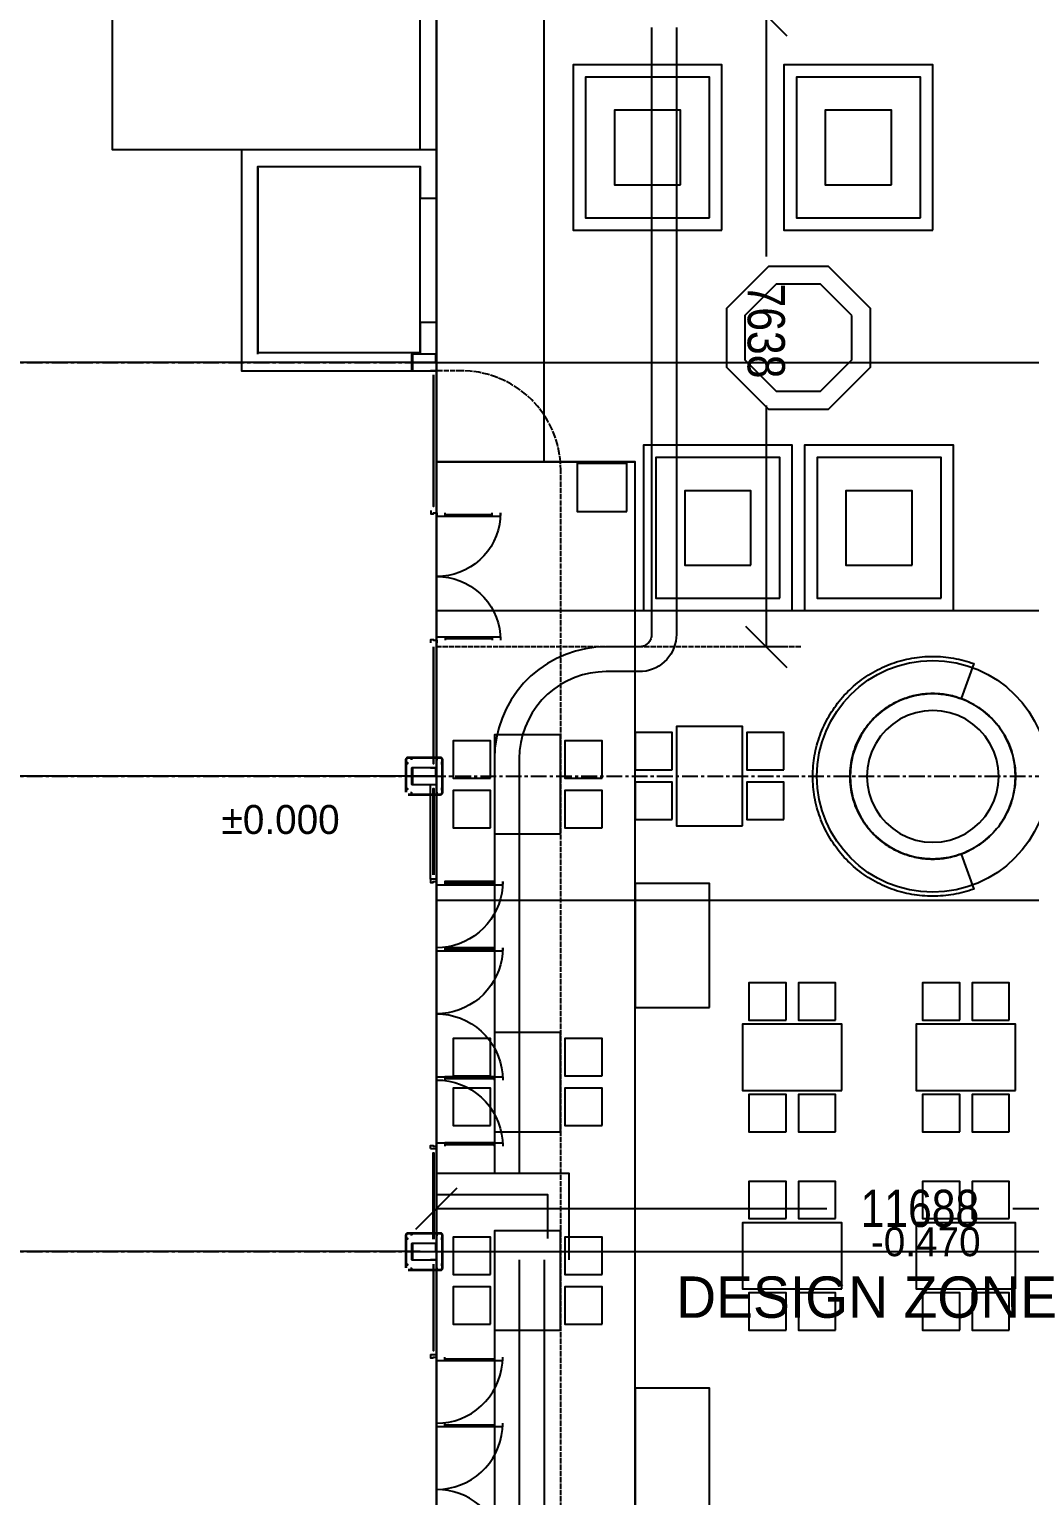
# Model space of a CAD drawing. Header units: millimetres. Extents: x -74219 to 26724, y -11313 to 45223.
# Drawn here: x -4925 to 7171, y 18399 to 36129 of the extents above; entities that cross this region are included whole.
import ezdxf
from ezdxf.enums import TextEntityAlignment as Align

# ---------------------------------------------------------------- set-up
doc = ezdxf.new("R2010")
doc.units = ezdxf.units.MM
doc.linetypes.add('CENTER', pattern=[5.08, 3.175, -0.635, 0.635, -0.635])
doc.linetypes.add('DASHED', pattern=[1.524, 1.27, -0.254])
for name, color, linetype in [('SMK-ABOVE', 5, 'DASHED'), ('SMK-BLDG', 7, 'CONTINUOUS'), ('SMK-DIMS', 7, 'CONTINUOUS'), ('SMK-DOOR', 7, 'CONTINUOUS'), ('SMK-EXIST', 30, 'CONTINUOUS'), ('SMK-GLAZ', 5, 'CONTINUOUS'), ('SMK-GRID', 8, 'CENTER'), ('SMK-LEVEL', 7, 'CONTINUOUS'), ('SMK-R2-FURN', 7, 'Continuous'), ('SMK-R2-ROOF', 34, 'Continuous'), ('SMK-R2-SERV', 4, 'Continuous'), ('SMK-R2-STEPS', 7, 'Continuous'), ('SMK-R2-TREE', 3, 'Continuous'), ('SMK-R2-ZONE', 8, 'Continuous'), ('SMK-STEPS', 30, 'CONTINUOUS'), ('SMK-TEXT', 7, 'CONTINUOUS'), ('SMK-ZONE', 3, 'CONTINUOUS')]:
    doc.layers.add(name, color=color, linetype=linetype)
doc.styles.add('OpenSansCondensed-Light', font='OpenSansCondensed-Light.ttf')
doc.dimstyles.new('SMK200', dxfattribs={"dimtxt": 450, "dimasz": 300, "dimexe": 200, "dimexo": 200, "dimgap": 100, "dimtad": 1, "dimdec": 0, "dimtsz": 250, "dimcen": 2.5, "dimazin": 3, "dimtfac": 1, "dimtmove": 0, "dimatfit": 3})

# ---------------------------------------------------------------- blocks, each defined once
blk = doc.blocks.new('_OBLIQUE')
at = {"color": 0, "linetype": 'BYBLOCK'}
blk.add_line((-0.5, -0.5), (0.5, 0.5), dxfattribs=at)
blk = doc.blocks.new('*D4')
for p, q in [((-200, 21350), (-10800, 21350)), ((-10600, 19375), (-10600, 21350)), ((-10600, 15600), (-10600, 17575)), ((-200, 15600), (-10800, 15600))]:
    blk.add_line(p, q)
at = {"layer": 'Defpoints'}
for p in [(0, 21350), (-10600, 15600), (0, 15600)]:
    blk.add_point(p, dxfattribs=at)
at = {"layer": 'SMK-DIMS', "xscale": 500, "yscale": 500, "rotation": 90}
for p in [(-10600, 21350), (-10600, 15600)]:
    blk.add_blockref('_OBLIQUE', p, dxfattribs=at)
at = {"layer": 'SMK-DIMS', "insert": (-10600, 18475), "char_height": 450, "attachment_point": 5, "rotation": 90, "style": 'OpenSansCondensed-Light'}
blk.add_mtext('5750', dxfattribs=at)
blk = doc.blocks.new('*D5')
for p, q in [((-200, 27100), (-10800, 27100)), ((-10600, 25125), (-10600, 27100)), ((-10600, 21350), (-10600, 23325)), ((-200, 21350), (-10800, 21350))]:
    blk.add_line(p, q)
at = {"layer": 'Defpoints'}
for p in [(0, 27100), (-10600, 21350), (0, 21350)]:
    blk.add_point(p, dxfattribs=at)
at = {"layer": 'SMK-DIMS', "xscale": 500, "yscale": 500, "rotation": 90}
for p in [(-10600, 27100), (-10600, 21350)]:
    blk.add_blockref('_OBLIQUE', p, dxfattribs=at)
at = {"layer": 'SMK-DIMS', "insert": (-10600, 24225), "char_height": 450, "attachment_point": 5, "rotation": 90, "style": 'OpenSansCondensed-Light'}
blk.add_mtext('5750', dxfattribs=at)
blk = doc.blocks.new('*D6')
for p, q in [((-200, 32100), (-10800, 32100)), ((-10600, 30500), (-10600, 32100)), ((-10600, 27100), (-10600, 28700)), ((-200, 27100), (-10800, 27100))]:
    blk.add_line(p, q)
at = {"layer": 'Defpoints'}
for p in [(0, 32100), (-10600, 27100), (0, 27100)]:
    blk.add_point(p, dxfattribs=at)
at = {"layer": 'SMK-DIMS', "xscale": 500, "yscale": 500, "rotation": 90}
for p in [(-10600, 32100), (-10600, 27100)]:
    blk.add_blockref('_OBLIQUE', p, dxfattribs=at)
at = {"layer": 'SMK-DIMS', "insert": (-10600, 29600), "char_height": 450, "attachment_point": 5, "rotation": 90, "style": 'OpenSansCondensed-Light'}
blk.add_mtext('5000', dxfattribs=at)
blk = doc.blocks.new('*D7')
for p, q in [((-200, 37100), (-10800, 37100)), ((-10600, 35500), (-10600, 37100)), ((-10600, 32100), (-10600, 33700)), ((-200, 32100), (-10800, 32100))]:
    blk.add_line(p, q)
at = {"layer": 'Defpoints'}
for p in [(0, 37100), (-10600, 32100), (0, 32100)]:
    blk.add_point(p, dxfattribs=at)
at = {"layer": 'SMK-DIMS', "xscale": 500, "yscale": 500, "rotation": 90}
for p in [(-10600, 37100), (-10600, 32100)]:
    blk.add_blockref('_OBLIQUE', p, dxfattribs=at)
at = {"layer": 'SMK-DIMS', "insert": (-10600, 34600), "char_height": 450, "attachment_point": 5, "rotation": 90, "style": 'OpenSansCondensed-Light'}
blk.add_mtext('5000', dxfattribs=at)
blk = doc.blocks.new('*D9')
for p, q in [((-200, 42340.2), (-12100, 42340.2)), ((-11900, 22295.1), (-11900, 42340.2)), ((-11900, 0), (-11900, 20045.1)), ((-200, 0), (-12100, 0))]:
    blk.add_line(p, q)
at = {"layer": 'Defpoints'}
for p in [(0, 42340.2), (-11900, 0), (0, 0)]:
    blk.add_point(p, dxfattribs=at)
at = {"layer": 'SMK-DIMS', "xscale": 500, "yscale": 500, "rotation": 90}
for p in [(-11900, 42340.2), (-11900, 0)]:
    blk.add_blockref('_OBLIQUE', p, dxfattribs=at)
at = {"layer": 'SMK-DIMS', "insert": (-11900, 21170.1), "char_height": 450, "attachment_point": 5, "rotation": 90, "style": 'OpenSansCondensed-Light'}
blk.add_mtext('42340', dxfattribs=at)
blk = doc.blocks.new('*D11')
for p, q in [((0, 21550), (0, 22070)), ((11688, 21550), (11688, 22070)), ((0, 21870), (4719, 21870)), ((6969, 21870), (11688, 21870))]:
    blk.add_line(p, q)
at = {"layer": 'Defpoints'}
for p in [(0, 21870), (0, 21350), (11688, 21350)]:
    blk.add_point(p, dxfattribs=at)
at = {"layer": 'SMK-DIMS', "xscale": 500, "yscale": 500}
for p in [(0, 21870), (11688, 21870)]:
    blk.add_blockref('_OBLIQUE', p, dxfattribs=at)
at = {"layer": 'SMK-DIMS', "insert": (5844, 21870), "char_height": 450, "attachment_point": 5, "style": 'OpenSansCondensed-Light'}
blk.add_mtext('11688', dxfattribs=at)
blk = doc.blocks.new('*D19')
for p, q in [((4203.1, 36300.2), (3783.1, 36300.2)), ((3983.1, 36300.2), (3983.1, 33381.35)), ((3983.1, 31581.35), (3983.1, 28662.5)), ((4203.1, 28662.5), (3783.1, 28662.5))]:
    blk.add_line(p, q)
at = {"layer": 'Defpoints'}
for p in [(3983.1, 36300.2), (4403.1, 36300.2), (4403.1, 28662.5)]:
    blk.add_point(p, dxfattribs=at)
at = {"layer": 'SMK-DIMS', "xscale": 500, "yscale": 500, "rotation": -90}
for p in [(3983.1, 36300.2), (3983.1, 28662.5)]:
    blk.add_blockref('_OBLIQUE', p, dxfattribs=at)
at = {"layer": 'SMK-DIMS', "insert": (3983.1, 32481.35), "char_height": 450, "attachment_point": 5, "rotation": 270, "style": 'OpenSansCondensed-Light'}
blk.add_mtext('7638', dxfattribs=at)

msp = doc.modelspace()

# ---------------------------------------------------------------- linework, layer by layer
at = {"layer": 'SMK-ABOVE', "ltscale": 50}
for points in [[(4403.1, 28662.5), (3.1, 28662.5), (-0.4, 36300.2), (4399.6, 36300.2)], [(1501.6, 5300.3), (1501.6, 30800.3), (1497, 30904.9), (1483.4, 31008.7), (1460.7, 31110.9), (1429.2, 31210.7), (1389.2, 31307.4), (1340.8, 31400.3), (1284.6, 31488.6), (1220.8, 31571.6), (1150.1, 31648.8), (1072.9, 31719.5), (989.9, 31783.3), (901.6, 31839.5), (808.7, 31887.9), (712, 31927.9), (612.2, 31959.4), (510, 31982.1), (406.2, 31995.7), (301.6, 32000.3), (-0.4, 32000.3)]]:
    msp.add_lwpolyline(points, dxfattribs=at)
at = {"layer": 'SMK-BLDG'}
for points in [[(-0.4, 36900.2), (-0.4, 34670.2), (-3920.4, 34670.2), (-3920.4, 36900.2)], [(-0.4, 34670.5), (-200.4, 34670.5), (-200.4, 36900), (-0.4, 36900)], [(-2160.4, 32200), (-2160.4, 34470.5), (-200.4, 34470.5), (-200.4, 34085.5), (-0.4, 34085.5), (-0.4, 34670.5), (-2360.4, 34670.5), (-2360.4, 32000), (-0.4, 32000), (-0.4, 32585), (-200.4, 32585), (-200.4, 32200)], [(-2160.4, 34450.3), (-2160.4, 32220.3), (-200.4, 32220.3), (-200.4, 34450.3)], [(-300.4, 31999.8), (-0.4, 31999.8), (-0.4, 32199.8), (-300.4, 32199.8)], [(-75.4, 27200), (-0.4, 27200), (-0.4, 32000), (-75.4, 32000)], [(-0.4, 32000), (-0.4, 4100)], [(-300.4, 26999.8), (-0.4, 26999.8), (-0.4, 27199.8), (-300.4, 27199.8)], [(-0.4, 25855), (-75.4, 25855), (-75.4, 26999.8), (-0.4, 26999.8)], [(-75.4, 22595), (-0.4, 22595), (-0.4, 21449.8), (-75.4, 21449.8)], [(-300.4, 21249.8), (-0.4, 21249.8), (-0.4, 21449.8), (-300.4, 21449.8)], [(-75.4, 20105), (-0.4, 20105), (-0.4, 21249.8), (-75.4, 21249.8)]]:
    msp.add_lwpolyline(points, dxfattribs=at)
at = {"layer": 'SMK-DOOR'}
for points in [[(-71.9, 30312.5), (-71.9, 30272.5), (-36.9, 30272.5), (-36.9, 30282.5), (3.1, 30282.5), (3.1, 30312.5)], [(3.1, 30282.5), (3.1, 30242.5), (773.1, 30242.5), (773.1, 30282.5)], [(773.1, 30282.5), (769.8, 30211.5), (760, 30141), (743.7, 30071.8), (721.1, 30004.4), (692.4, 29939.3), (657.8, 29877.2), (617.6, 29818.5), (572.2, 29763.8), (521.9, 29713.5), (467.2, 29668), (408.5, 29627.9), (346.3, 29593.2), (281.3, 29564.5), (213.8, 29541.9), (144.6, 29525.6), (74.2, 29515.8), (3.1, 29512.5)], [(103.1, 30242.5), (103.1, 30282.5)], [(103.1, 30262.5), (673.1, 30262.5)], [(673.1, 30242.5), (673.1, 30282.5)], [(3.1, 29512.5), (74.2, 29509.2), (144.6, 29499.4), (213.8, 29483.1), (281.3, 29460.5), (346.3, 29431.8), (408.5, 29397.2), (467.2, 29357), (521.9, 29311.6), (572.2, 29261.3), (617.6, 29206.5), (657.8, 29147.9), (692.4, 29085.7), (721.1, 29020.7), (743.7, 28953.2), (760, 28884), (769.8, 28813.6), (773.1, 28742.5)], [(-71.9, 28712.5), (-71.9, 28752.5), (-36.9, 28752.5), (-36.9, 28742.5), (3.1, 28742.5), (3.1, 28712.5)], [(3.1, 28742.5), (3.1, 28782.5), (773.1, 28782.5), (773.1, 28742.5)], [(103.1, 28782.5), (103.1, 28742.5)], [(103.1, 28762.5), (673.1, 28762.5)], [(673.1, 28782.5), (673.1, 28742.5)], [(-75.4, 25855), (-75.4, 25815), (-40.4, 25815), (-40.4, 25825), (-0.4, 25825), (-0.4, 25855)], [(-0.4, 25825), (-0.4, 25785), (799.6, 25785), (799.6, 25825)], [(799.6, 25825), (796.5, 25755.3), (787.4, 25686.1), (772.3, 25618), (751.3, 25551.4), (724.6, 25486.9), (692.4, 25425), (654.9, 25366.2), (612.4, 25310.8), (565.3, 25259.3), (513.8, 25212.2), (458.4, 25169.7), (399.6, 25132.2), (337.7, 25100), (273.2, 25073.3), (206.6, 25052.3), (138.5, 25037.2), (69.3, 25028.1), (-0.4, 25025)], [(699.6, 25785), (699.6, 25825), (99.6, 25825), (99.6, 25785)], [(99.6, 25805), (699.6, 25805)], [(-0.4, 25025), (-0.4, 24985), (799.6, 24985), (799.6, 25025)], [(799.6, 25025), (796.5, 24955.3), (787.4, 24886.1), (772.3, 24818), (751.3, 24751.4), (724.6, 24686.9), (692.4, 24625), (654.9, 24566.2), (612.4, 24510.8), (565.3, 24459.3), (513.8, 24412.2), (458.4, 24369.7), (399.6, 24332.2), (337.7, 24300), (273.2, 24273.3), (206.6, 24252.3), (138.5, 24237.2), (69.3, 24228.1), (-0.4, 24225)], [(699.6, 24985), (699.6, 25025), (99.6, 25025), (99.6, 24985)], [(99.6, 25005), (699.6, 25005)], [(-0.4, 24225), (73.4, 24221.6), (146.6, 24211.4), (218.5, 24194.5), (288.6, 24171), (356.2, 24141.2), (420.7, 24105.2), (481.7, 24063.4), (538.5, 24016.2), (590.8, 23964), (638, 23907.1), (679.8, 23846.2), (715.7, 23781.6), (745.6, 23714), (769, 23644), (786, 23572), (796.2, 23498.8), (799.6, 23425)], [(-0.4, 23425), (-0.4, 23465), (799.6, 23465), (799.6, 23425)], [(-0.4, 23425), (73.4, 23421.6), (146.6, 23411.4), (218.5, 23394.5), (288.6, 23371), (356.2, 23341.2), (420.7, 23305.2), (481.7, 23263.4), (538.5, 23216.2), (590.8, 23164), (638, 23107.1), (679.8, 23046.2), (715.7, 22981.6), (745.6, 22914), (769, 22844), (786, 22772), (796.2, 22698.8), (799.6, 22625)], [(699.6, 23425), (699.6, 23465), (99.6, 23465), (99.6, 23425)], [(99.6, 23445), (699.6, 23445)], [(-75.4, 22595), (-75.4, 22635), (-40.4, 22635), (-40.4, 22625), (-0.4, 22625), (-0.4, 22595)], [(-0.4, 22625), (-0.4, 22665), (799.6, 22665), (799.6, 22625)], [(699.6, 22625), (699.6, 22665), (99.6, 22665), (99.6, 22625)], [(99.6, 22645), (699.6, 22645)], [(-75.4, 20105), (-75.4, 20065), (-40.4, 20065), (-40.4, 20075), (-0.4, 20075), (-0.4, 20105)], [(-0.4, 20075), (-0.4, 20035), (799.6, 20035), (799.6, 20075)], [(-0.4, 19275), (73.4, 19278.4), (146.6, 19288.6), (218.5, 19305.6), (288.6, 19329), (356.2, 19358.9), (420.7, 19394.9), (481.7, 19436.6), (538.5, 19483.8), (590.8, 19536.1), (638, 19592.9), (679.8, 19653.9), (715.7, 19718.4), (745.6, 19786), (769, 19856.1), (786, 19928), (796.2, 20001.2), (799.6, 20075)], [(699.6, 20075), (699.6, 20035), (99.6, 20035), (99.6, 20075)], [(99.6, 20055), (699.6, 20055)], [(-0.4, 19275), (-0.4, 19235), (799.6, 19235), (799.6, 19275)], [(-0.4, 18475), (73.4, 18478.4), (146.6, 18488.6), (218.5, 18505.6), (288.6, 18529), (356.2, 18558.9), (420.7, 18594.9), (481.7, 18636.6), (538.5, 18683.8), (590.8, 18736.1), (638, 18792.9), (679.8, 18853.9), (715.7, 18918.4), (745.6, 18986), (769, 19056.1), (786, 19128), (796.2, 19201.2), (799.6, 19275)], [(699.6, 19275), (699.6, 19235), (99.6, 19235), (99.6, 19275)], [(99.6, 19255), (699.6, 19255)], [(799.6, 17675), (796.5, 17744.7), (787.4, 17813.9), (772.3, 17882.1), (751.3, 17948.6), (724.6, 18013.1), (692.4, 18075), (654.9, 18133.9), (612.4, 18189.3), (565.3, 18240.7), (513.8, 18287.9), (458.4, 18330.3), (399.6, 18367.8), (337.7, 18400.1), (273.2, 18426.8), (206.6, 18447.8), (138.5, 18462.9), (69.3, 18472), (-0.4, 18475)]]:
    msp.add_lwpolyline(points, dxfattribs=at)
at = {"layer": 'SMK-EXIST'}
for points in [[(2599.6, 36150.2), (2599.6, 28812.5), (2599, 28799.4), (2597.3, 28786.5), (2594.5, 28773.7), (2590.5, 28761.2), (2585.5, 28749.1), (2579.5, 28737.5), (2572.5, 28726.5), (2564.5, 28716.1), (2555.7, 28706.5), (2546, 28697.6), (2535.6, 28689.6), (2524.6, 28682.6), (2513, 28676.6), (2500.9, 28671.6), (2488.4, 28667.6), (2475.6, 28664.8), (2462.7, 28663.1), (2449.6, 28662.5), (2049.6, 28662.5), (1925, 28656.8), (1801.5, 28639.5), (1680.1, 28611), (1561.9, 28571.4), (1447.8, 28521), (1338.9, 28460.3), (1236, 28389.8), (1140.1, 28310.2), (1051.9, 28222), (972.3, 28126.1), (901.8, 28023.2), (841.1, 27914.3), (790.8, 27800.2), (751.1, 27682), (722.6, 27560.6), (705.3, 27437.1), (699.6, 27312.5), (699.6, 22299.8)], [(2899.6, 36150.2), (2899.6, 28812.5), (2897.7, 28771), (2891.9, 28729.8), (2882.4, 28689.4), (2869.2, 28650), (2852.4, 28611.9), (2832.2, 28575.6), (2808.7, 28541.3), (2782.1, 28509.4), (2752.8, 28480), (2720.8, 28453.4), (2686.5, 28429.9), (2650.2, 28409.7), (2612.1, 28392.9), (2572.7, 28379.7), (2532.3, 28370.2), (2491.1, 28364.4), (2449.6, 28362.5), (2049.6, 28362.5), (1952.7, 28358), (1856.7, 28344.6), (1762.2, 28322.4), (1670.3, 28291.6), (1581.6, 28252.4), (1496.8, 28205.2), (1416.8, 28150.4), (1342.2, 28088.5), (1273.6, 28019.9), (1211.7, 27945.3), (1156.9, 27865.3), (1109.7, 27780.5), (1070.5, 27691.8), (1039.7, 27599.9), (1017.5, 27505.5), (1004.1, 27409.4), (999.6, 27312.5), (999.6, 22299.8)], [(-0.4, 21249.8), (-0.4, 22299.8), (1599.6, 22299.8), (1599.6, 21249.8)], [(-0.4, 21509.8), (-0.4, 22039.8), (1339.6, 22039.8), (1339.6, 21509.8)]]:
    msp.add_lwpolyline(points, dxfattribs=at)
for points in [[(6999.8, 27096.4), (6991.3, 27226.9), (6965.8, 27355.2), (6923.7, 27479.1), (6865.9, 27596.4), (6793.2, 27705.2), (6706.9, 27803.5), (6608.6, 27889.7), (6499.8, 27962.4), (6382.5, 28020.3), (6258.7, 28062.3), (6130.4, 28087.8), (5999.8, 28096.4), (5869.3, 28087.8), (5741, 28062.3), (5617.2, 28020.3), (5499.8, 27962.4), (5391.1, 27889.7), (5292.7, 27803.5), (5206.5, 27705.2), (5133.8, 27596.4), (5076, 27479.1), (5033.9, 27355.2), (5008.4, 27226.9), (4999.8, 27096.4), (5008.4, 26965.9), (5033.9, 26837.6), (5076, 26713.7), (5133.8, 26596.4), (5206.5, 26487.6), (5292.7, 26389.3), (5391.1, 26303), (5499.8, 26230.4), (5617.2, 26172.5), (5741, 26130.5), (5869.3, 26105), (5999.8, 26096.4), (6130.4, 26105), (6258.7, 26130.5), (6382.5, 26172.5), (6499.8, 26230.4), (6608.6, 26303), (6706.9, 26389.3), (6793.2, 26487.6), (6865.9, 26596.4), (6923.7, 26713.7), (6965.8, 26837.6), (6991.3, 26965.9)], [(6796.6, 27096.4), (6789.8, 27200.4), (6769.5, 27302.6), (6736, 27401.3), (6689.9, 27494.8), (6632, 27581.4), (6563.2, 27659.8), (6484.9, 27728.5), (6398.2, 27786.4), (6304.7, 27832.5), (6206.1, 27866), (6103.8, 27886.4), (5999.8, 27893.2), (5895.8, 27886.4), (5793.6, 27866), (5694.9, 27832.5), (5601.4, 27786.4), (5514.8, 27728.5), (5436.4, 27659.8), (5367.7, 27581.4), (5309.8, 27494.8), (5263.7, 27401.3), (5230.2, 27302.6), (5209.9, 27200.4), (5203.1, 27096.4), (5209.9, 26992.4), (5230.2, 26890.2), (5263.7, 26791.5), (5309.8, 26698), (5367.7, 26611.3), (5436.4, 26533), (5514.8, 26464.3), (5601.4, 26406.4), (5694.9, 26360.3), (5793.6, 26326.8), (5895.8, 26306.4), (5999.8, 26299.6), (6103.8, 26306.4), (6206.1, 26326.8), (6304.7, 26360.3), (6398.2, 26406.4), (6484.9, 26464.3), (6563.2, 26533), (6632, 26611.3), (6689.9, 26698), (6736, 26791.5), (6769.5, 26890.2), (6789.8, 26992.4)]]:
    msp.add_lwpolyline(points, close=True, dxfattribs=at)
at = {"layer": 'SMK-GLAZ'}
for points in [[(-9.4, 32096.8), (-291.4, 32096.8), (-291.4, 31999.8), (-300.4, 31999.8), (-300.4, 32199.8), (-291.4, 32199.8), (-291.4, 32102.8), (-9.4, 32102.8), (-9.4, 32199.8), (-0.4, 32199.8), (-0.4, 31999.8), (-9.4, 31999.8)], [(-42.9, 31949.8), (-42.9, 30362.5), (-32.9, 30362.5), (-32.9, 31949.8)], [(-42.9, 28662.5), (-42.9, 27250), (-32.9, 27250), (-32.9, 28662.5)], [(-345.4, 26874.8), (44.6, 26874.8), (47.2, 26874.9), (49.8, 26875.3), (52.4, 26875.8), (54.8, 26876.6), (57.3, 26877.6), (59.6, 26878.8), (61.8, 26880.2), (63.9, 26881.8), (65.8, 26883.6), (67.6, 26885.5), (69.2, 26887.6), (70.6, 26889.8), (71.8, 26892.1), (72.8, 26894.5), (73.6, 26897), (74.1, 26899.6), (74.5, 26902.2), (74.6, 26904.8), (74.6, 27294.8), (74.5, 27297.4), (74.1, 27300), (73.6, 27302.6), (72.8, 27305.1), (71.8, 27307.5), (70.6, 27309.8), (69.2, 27312), (67.6, 27314.1), (65.8, 27316), (63.9, 27317.8), (61.8, 27319.4), (59.6, 27320.8), (57.3, 27322), (54.8, 27323), (52.4, 27323.8), (49.8, 27324.3), (47.2, 27324.7), (44.6, 27324.8), (-345.4, 27324.8), (-348, 27324.7), (-350.6, 27324.3), (-353.2, 27323.8), (-355.7, 27323), (-358.1, 27322), (-360.4, 27320.8), (-362.6, 27319.4), (-364.7, 27317.8), (-366.6, 27316), (-368.4, 27314.1), (-370, 27312), (-371.4, 27309.8), (-372.6, 27307.5), (-373.6, 27305.1), (-374.4, 27302.6), (-375, 27300), (-375.3, 27297.4), (-375.4, 27294.8), (-375.4, 26904.8)], [(-345.4, 26882.8), (44.6, 26882.8), (46.5, 26882.9), (48.4, 26883.1), (50.3, 26883.6), (52.1, 26884.1), (53.9, 26884.9), (55.6, 26885.8), (57.2, 26886.8), (58.7, 26888), (60.1, 26889.2), (61.4, 26890.7), (62.6, 26892.2), (63.6, 26893.8), (64.5, 26895.5), (65.3, 26897.3), (65.8, 26899.1), (66.3, 26901), (66.5, 26902.9), (66.6, 26904.8), (66.6, 27294.8), (66.5, 27296.7), (66.3, 27298.6), (65.8, 27300.5), (65.3, 27302.3), (64.5, 27304.1), (63.6, 27305.8), (62.6, 27307.4), (61.4, 27308.9), (60.1, 27310.4), (58.7, 27311.7), (57.2, 27312.8), (55.6, 27313.9), (53.9, 27314.7), (52.1, 27315.5), (50.3, 27316.1), (48.4, 27316.5), (46.5, 27316.7), (44.6, 27316.8), (-345.4, 27316.8), (-347.3, 27316.7), (-349.2, 27316.5), (-351.1, 27316.1), (-352.9, 27315.5), (-354.7, 27314.7), (-356.4, 27313.9), (-358, 27312.8), (-359.6, 27311.7), (-361, 27310.4), (-362.3, 27308.9), (-363.4, 27307.4), (-364.5, 27305.8), (-365.4, 27304.1), (-366.1, 27302.3), (-366.7, 27300.5), (-367.1, 27298.6), (-367.3, 27296.7), (-367.4, 27294.8), (-367.4, 26904.8)], [(-314.4, 27316.8), (-300.4, 27316.8), (-300.4, 27302.8), (-314.4, 27302.8)], [(-250.4, 27316.8), (-250.4, 27324.8)], [(-250.4, 27316.8), (-250.4, 27324.8)], [(-247.4, 27316.8), (-247.4, 27324.8)], [(-247.4, 27316.8), (-247.4, 27324.8)], [(-53.4, 27316.8), (-53.4, 27324.8)], [(-53.4, 27316.8), (-53.4, 27324.8)], [(-50.4, 27316.8), (-50.4, 27324.8)], [(-50.4, 27316.8), (-50.4, 27324.8)], [(13.6, 27316.8), (-0.4, 27316.8), (-0.4, 27302.8), (13.6, 27302.8)], [(-364.4, 27263.9), (-350.4, 27263.9), (-350.4, 27249.9), (-364.4, 27249.9)], [(-9.4, 27096.8), (-291.4, 27096.8), (-291.4, 26999.8), (-300.4, 26999.8), (-300.4, 27199.8), (-291.4, 27199.8), (-291.4, 27102.8), (-9.4, 27102.8), (-9.4, 27199.8), (-0.4, 27199.8), (-0.4, 26999.8), (-9.4, 26999.8)], [(49.6, 27263.9), (63.6, 27263.9), (63.6, 27249.9), (49.6, 27249.9)], [(66.6, 27199.8), (74.6, 27199.8)], [(66.6, 27196.8), (74.6, 27196.8)], [(-364.4, 26949.8), (-350.4, 26949.8), (-350.4, 26935.8), (-364.4, 26935.8)], [(-42.9, 25905), (-42.9, 26950), (-32.9, 26950), (-32.9, 25905)], [(49.6, 26949.8), (63.6, 26949.8), (63.6, 26935.8), (49.6, 26935.8)], [(66.6, 27002.8), (74.6, 27002.8)], [(66.6, 26999.8), (74.6, 26999.8)], [(-314.4, 26882.9), (-300.4, 26882.9), (-300.4, 26896.9), (-314.4, 26896.9)], [(-250.4, 26882.8), (-250.4, 26874.8)], [(-250.4, 26882.8), (-250.4, 26874.8)], [(-247.4, 26882.8), (-247.4, 26874.8)], [(-247.4, 26882.8), (-247.4, 26874.8)], [(-53.4, 26882.8), (-53.4, 26874.8)], [(-53.4, 26882.8), (-53.4, 26874.8)], [(-50.4, 26882.8), (-50.4, 26874.8)], [(-50.4, 26882.8), (-50.4, 26874.8)], [(13.6, 26882.9), (-0.4, 26882.9), (-0.4, 26896.9), (13.6, 26896.9)], [(-42.9, 21500), (-42.9, 22545), (-32.9, 22545), (-32.9, 21500)], [(-345.4, 21124.8), (44.6, 21124.8), (47.2, 21124.9), (49.8, 21125.3), (52.4, 21125.8), (54.8, 21126.6), (57.3, 21127.6), (59.6, 21128.8), (61.8, 21130.2), (63.9, 21131.8), (65.8, 21133.6), (67.6, 21135.5), (69.2, 21137.6), (70.6, 21139.8), (71.8, 21142.1), (72.8, 21144.5), (73.6, 21147), (74.1, 21149.6), (74.5, 21152.2), (74.6, 21154.8), (74.6, 21544.8), (74.5, 21547.4), (74.1, 21550), (73.6, 21552.6), (72.8, 21555.1), (71.8, 21557.5), (70.6, 21559.8), (69.2, 21562), (67.6, 21564.1), (65.8, 21566), (63.9, 21567.8), (61.8, 21569.4), (59.6, 21570.8), (57.3, 21572), (54.8, 21573), (52.4, 21573.8), (49.8, 21574.3), (47.2, 21574.7), (44.6, 21574.8), (-345.4, 21574.8), (-348, 21574.7), (-350.6, 21574.3), (-353.2, 21573.8), (-355.7, 21573), (-358.1, 21572), (-360.4, 21570.8), (-362.6, 21569.4), (-364.7, 21567.8), (-366.6, 21566), (-368.4, 21564.1), (-370, 21562), (-371.4, 21559.8), (-372.6, 21557.5), (-373.6, 21555.1), (-374.4, 21552.6), (-375, 21550), (-375.3, 21547.4), (-375.4, 21544.8), (-375.4, 21154.8)], [(-345.4, 21132.8), (44.6, 21132.8), (46.5, 21132.9), (48.4, 21133.1), (50.3, 21133.6), (52.1, 21134.1), (53.9, 21134.9), (55.6, 21135.8), (57.2, 21136.8), (58.7, 21138), (60.1, 21139.2), (61.4, 21140.7), (62.6, 21142.2), (63.6, 21143.8), (64.5, 21145.5), (65.3, 21147.3), (65.8, 21149.1), (66.3, 21151), (66.5, 21152.9), (66.6, 21154.8), (66.6, 21544.8), (66.5, 21546.7), (66.3, 21548.6), (65.8, 21550.5), (65.3, 21552.3), (64.5, 21554.1), (63.6, 21555.8), (62.6, 21557.4), (61.4, 21558.9), (60.1, 21560.4), (58.7, 21561.7), (57.2, 21562.8), (55.6, 21563.9), (53.9, 21564.7), (52.1, 21565.5), (50.3, 21566.1), (48.4, 21566.5), (46.5, 21566.7), (44.6, 21566.8), (-345.4, 21566.8), (-347.3, 21566.7), (-349.2, 21566.5), (-351.1, 21566.1), (-352.9, 21565.5), (-354.7, 21564.7), (-356.4, 21563.9), (-358, 21562.8), (-359.6, 21561.7), (-361, 21560.4), (-362.3, 21558.9), (-363.4, 21557.4), (-364.5, 21555.8), (-365.4, 21554.1), (-366.1, 21552.3), (-366.7, 21550.5), (-367.1, 21548.6), (-367.3, 21546.7), (-367.4, 21544.8), (-367.4, 21154.8)], [(-364.4, 21513.9), (-350.4, 21513.9), (-350.4, 21499.9), (-364.4, 21499.9)], [(-314.4, 21566.8), (-300.4, 21566.8), (-300.4, 21552.8), (-314.4, 21552.8)], [(-250.4, 21566.8), (-250.4, 21574.8)], [(-250.4, 21566.8), (-250.4, 21574.8)], [(-247.4, 21566.8), (-247.4, 21574.8)], [(-247.4, 21566.8), (-247.4, 21574.8)], [(-53.4, 21566.8), (-53.4, 21574.8)], [(-53.4, 21566.8), (-53.4, 21574.8)], [(-50.4, 21566.8), (-50.4, 21574.8)], [(-50.4, 21566.8), (-50.4, 21574.8)], [(13.6, 21566.8), (-0.4, 21566.8), (-0.4, 21552.8), (13.6, 21552.8)], [(49.6, 21513.9), (63.6, 21513.9), (63.6, 21499.9), (49.6, 21499.9)], [(-9.4, 21346.8), (-291.4, 21346.8), (-291.4, 21249.8), (-300.4, 21249.8), (-300.4, 21449.8), (-291.4, 21449.8), (-291.4, 21352.8), (-9.4, 21352.8), (-9.4, 21449.8), (-0.4, 21449.8), (-0.4, 21249.8), (-9.4, 21249.8)], [(66.6, 21449.8), (74.6, 21449.8)], [(66.6, 21446.8), (74.6, 21446.8)], [(-364.4, 21199.8), (-350.4, 21199.8), (-350.4, 21185.8), (-364.4, 21185.8)], [(-314.4, 21132.9), (-300.4, 21132.9), (-300.4, 21146.9), (-314.4, 21146.9)], [(-250.4, 21132.8), (-250.4, 21124.8)], [(-250.4, 21132.8), (-250.4, 21124.8)], [(-247.4, 21132.8), (-247.4, 21124.8)], [(-247.4, 21132.8), (-247.4, 21124.8)], [(-53.4, 21132.8), (-53.4, 21124.8)], [(-53.4, 21132.8), (-53.4, 21124.8)], [(-50.4, 21132.8), (-50.4, 21124.8)], [(-50.4, 21132.8), (-50.4, 21124.8)], [(-42.9, 21200), (-42.9, 20155), (-32.9, 20155), (-32.9, 21200)], [(13.6, 21132.9), (-0.4, 21132.9), (-0.4, 21146.9), (13.6, 21146.9)], [(49.6, 21199.8), (63.6, 21199.8), (63.6, 21185.8), (49.6, 21185.8)], [(66.6, 21252.8), (74.6, 21252.8)], [(66.6, 21249.8), (74.6, 21249.8)]]:
    msp.add_lwpolyline(points, dxfattribs=at)
at = {"layer": 'SMK-GRID', "ltscale": 60}
for p, q in [((0, -5600), (0, 44200)), ((-14100, 32100), (15500, 32100)), ((-14100, 27100), (15500, 27100)), ((-14100, 21350), (15500, 21350))]:
    msp.add_line(p, q, dxfattribs=at)
at = {"layer": 'SMK-R2-FURN'}
for points in [[(3450, 33700), (3450, 35700), (1650, 35700), (1650, 33700)], [(6000, 33700), (6000, 35700), (4200, 35700), (4200, 33700)], [(3300, 33850), (3300, 35550), (1800, 35550), (1800, 33850)], [(5850, 33850), (5850, 35550), (4350, 35550), (4350, 33850)], [(2950, 34250), (2950, 35150), (2150, 35150), (2150, 34250)], [(5500, 34250), (5500, 35150), (4700, 35150), (4700, 34250)], [(4300, 29100), (4300, 31100), (2500, 31100), (2500, 29100)], [(6250, 29100), (6250, 31100), (4450, 31100), (4450, 29100)], [(4150, 29250), (4150, 30950), (2650, 30950), (2650, 29250)], [(6100, 29250), (6100, 30950), (4600, 30950), (4600, 29250)], [(3800, 29650), (3800, 30550), (3000, 30550), (3000, 29650)], [(5750, 29650), (5750, 30550), (4950, 30550), (4950, 29650)], [(3700, 26500), (3700, 27700), (2900, 27700), (2900, 26500)], [(650, 27075), (650, 27525), (200, 27525), (200, 27075)], [(1500, 26400), (1500, 27600), (700, 27600), (700, 26400)], [(2000, 27075), (2000, 27525), (1550, 27525), (1550, 27075)], [(2850, 27175), (2850, 27625), (2400, 27625), (2400, 27175)], [(4200, 27175), (4200, 27625), (3750, 27625), (3750, 27175)], [(2850, 26575), (2850, 27025), (2400, 27025), (2400, 26575)], [(4200, 26575), (4200, 27025), (3750, 27025), (3750, 26575)], [(650, 26475), (650, 26925), (200, 26925), (200, 26475)], [(2000, 26475), (2000, 26925), (1550, 26925), (1550, 26475)], [(4225, 24150), (4225, 24600), (3775, 24600), (3775, 24150)], [(4825, 24150), (4825, 24600), (4375, 24600), (4375, 24150)], [(6325, 24150), (6325, 24600), (5875, 24600), (5875, 24150)], [(6925, 24150), (6925, 24600), (6475, 24600), (6475, 24150)], [(1500, 22800), (1500, 24000), (700, 24000), (700, 22800)], [(4900, 23300), (4900, 24100), (3700, 24100), (3700, 23300)], [(7000, 23300), (7000, 24100), (5800, 24100), (5800, 23300)], [(650, 23475), (650, 23925), (200, 23925), (200, 23475)], [(2000, 23475), (2000, 23925), (1550, 23925), (1550, 23475)], [(650, 22875), (650, 23325), (200, 23325), (200, 22875)], [(2000, 22875), (2000, 23325), (1550, 23325), (1550, 22875)], [(4225, 22800), (4225, 23250), (3775, 23250), (3775, 22800)], [(4825, 22800), (4825, 23250), (4375, 23250), (4375, 22800)], [(6325, 22800), (6325, 23250), (5875, 23250), (5875, 22800)], [(6925, 22800), (6925, 23250), (6475, 23250), (6475, 22800)], [(4225, 21750), (4225, 22200), (3775, 22200), (3775, 21750)], [(4825, 21750), (4825, 22200), (4375, 22200), (4375, 21750)], [(6325, 21750), (6325, 22200), (5875, 22200), (5875, 21750)], [(6925, 21750), (6925, 22200), (6475, 22200), (6475, 21750)], [(4900, 20900), (4900, 21700), (3700, 21700), (3700, 20900)], [(7000, 20900), (7000, 21700), (5800, 21700), (5800, 20900)], [(650, 21075), (650, 21525), (200, 21525), (200, 21075)], [(1500, 20400), (1500, 21600), (700, 21600), (700, 20400)], [(2000, 21075), (2000, 21525), (1550, 21525), (1550, 21075)], [(650, 20475), (650, 20925), (200, 20925), (200, 20475)], [(2000, 20475), (2000, 20925), (1550, 20925), (1550, 20475)], [(4225, 20400), (4225, 20850), (3775, 20850), (3775, 20400)], [(4825, 20400), (4825, 20850), (4375, 20850), (4375, 20400)], [(6325, 20400), (6325, 20850), (5875, 20850), (5875, 20400)], [(6925, 20400), (6925, 20850), (6475, 20850), (6475, 20400)]]:
    msp.add_lwpolyline(points, close=True, dxfattribs=at)
at = {"layer": 'SMK-R2-ROOF'}
for p, q in [((0, 32100), (9878.6, 32100)), ((0, 29100), (10174.3, 29100)), ((0, 25600), (10519.3, 25600)), ((0, 21350), (10938.2, 21350))]:
    msp.add_line(p, q, dxfattribs=at)
msp.add_circle((5999, 27097), 1400, dxfattribs=at)
at = {"layer": 'SMK-R2-SERV'}
msp.add_lwpolyline([(2300, 30300), (2300, 30880), (1700, 30880), (1700, 30300)], close=True, dxfattribs=at)
at = {"layer": 'SMK-R2-STEPS'}
for p, q in [((1300, 30900), (1300, 36540)), ((1300, 30900), (2400, 30900)), ((2400, 25800), (2400, 30900)), ((2400, 19700), (2400, 24300))]:
    msp.add_line(p, q, dxfattribs=at)
for points in [[(1300, 30900), (1300, 36540), (0, 36540), (0, 30900)], [(3300, 24300), (3300, 25800), (2400, 25800), (2400, 24300)], [(3300, 16550), (3300, 19700), (2400, 19700), (2400, 16550)]]:
    msp.add_lwpolyline(points, close=True, dxfattribs=at)
at = {"layer": 'SMK-R2-TREE'}
for points in [[(5241.7, 32759), (5241.7, 32041), (4734, 31533.3), (4016, 31533.3), (3508.3, 32041), (3508.3, 32759), (4016, 33266.7), (4734, 33266.7)], [(5021.7, 32667.9), (4642.9, 33046.7), (4107.1, 33046.7), (3728.3, 32667.9), (3728.3, 32132.1), (4107.1, 31753.3), (4642.9, 31753.3), (5021.7, 32132.1)], [(6465.1, 25724), (6435, 25714.1), (6404.8, 25704.9), (6374.3, 25696.4), (6343.6, 25688.6), (6312.8, 25681.4), (6281.9, 25674.9), (6250.8, 25669), (6219.6, 25663.9), (6188.3, 25659.4), (6156.9, 25655.6), (6125.4, 25652.5), (6093.8, 25650.1), (6062.2, 25648.4), (6030.6, 25647.3), (5999, 25647), (5967.4, 25647.3), (5935.8, 25648.4), (5904.2, 25650.1), (5872.6, 25652.5), (5841.1, 25655.6), (5809.7, 25659.4), (5778.4, 25663.9), (5747.2, 25669), (5716.1, 25674.9), (5685.2, 25681.4), (5654.4, 25688.6), (5623.7, 25696.4), (5593.2, 25704.9), (5563, 25714.1), (5532.9, 25724), (5503.1, 25734.4), (5473.5, 25745.6), (5444.1, 25757.4), (5415, 25769.8), (5386.2, 25782.9), (5357.7, 25796.5), (5329.5, 25810.8), (5301.6, 25825.7), (5274, 25841.3), (5246.8, 25857.4), (5219.9, 25874.1), (5193.4, 25891.4), (5167.3, 25909.2), (5141.6, 25927.7), (5116.3, 25946.6), (5091.4, 25966.2), (5067, 25986.2), (5042.9, 26006.8), (5019.4, 26027.9), (4996.3, 26049.6), (4973.7, 26071.7), (4951.6, 26094.3), (4929.9, 26117.4), (4908.8, 26140.9), (4888.2, 26165), (4868.2, 26189.4), (4848.6, 26214.3), (4829.7, 26239.6), (4811.2, 26265.3), (4793.4, 26291.4), (4776.1, 26317.9), (4759.4, 26344.8), (4743.3, 26372), (4727.7, 26399.6), (4712.8, 26427.5), (4698.5, 26455.7), (4684.9, 26484.2), (4671.8, 26513), (4659.4, 26542.1), (4647.6, 26571.5), (4636.4, 26601.1), (4626, 26630.9), (4616.1, 26661), (4606.9, 26691.2), (4598.4, 26721.7), (4590.6, 26752.4), (4583.4, 26783.2), (4576.9, 26814.1), (4571, 26845.2), (4565.9, 26876.4), (4561.4, 26907.7), (4557.6, 26939.1), (4554.5, 26970.6), (4552.1, 27002.2), (4550.4, 27033.8), (4549.3, 27065.4), (4549, 27097), (4549.3, 27128.6), (4550.4, 27160.2), (4552.1, 27191.8), (4554.5, 27223.4), (4557.6, 27254.9), (4561.4, 27286.3), (4565.9, 27317.6), (4571, 27348.8), (4576.9, 27379.9), (4583.4, 27410.8), (4590.6, 27441.6), (4598.4, 27472.3), (4606.9, 27502.8), (4616.1, 27533), (4626, 27563.1), (4636.4, 27592.9), (4647.6, 27622.5), (4659.4, 27651.9), (4671.8, 27681), (4684.9, 27709.8), (4698.5, 27738.3), (4712.8, 27766.5), (4727.7, 27794.4), (4743.3, 27822), (4759.4, 27849.2), (4776.1, 27876.1), (4793.4, 27902.6), (4811.2, 27928.7), (4829.7, 27954.4), (4848.6, 27979.7), (4868.2, 28004.6), (4888.2, 28029), (4908.8, 28053.1), (4929.9, 28076.6), (4951.6, 28099.7), (4973.7, 28122.3), (4996.3, 28144.4), (5019.4, 28166.1), (5042.9, 28187.2), (5067, 28207.8), (5091.4, 28227.8), (5116.3, 28247.4), (5141.6, 28266.3), (5167.3, 28284.8), (5193.4, 28302.6), (5219.9, 28319.9), (5246.8, 28336.6), (5274, 28352.7), (5301.6, 28368.3), (5329.5, 28383.2), (5357.7, 28397.5), (5386.2, 28411.1), (5415, 28424.2), (5444.1, 28436.6), (5473.5, 28448.4), (5503.1, 28459.6), (5532.9, 28470), (5563, 28479.9), (5593.2, 28489.1), (5623.7, 28497.6), (5654.4, 28505.4), (5685.2, 28512.6), (5716.1, 28519.1), (5747.2, 28525), (5778.4, 28530.1), (5809.7, 28534.6), (5841.1, 28538.4), (5872.6, 28541.5), (5904.2, 28543.9), (5935.8, 28545.6), (5967.4, 28546.7), (5999, 28547), (6030.6, 28546.7), (6062.2, 28545.6), (6093.8, 28543.9), (6125.4, 28541.5), (6156.9, 28538.4), (6188.3, 28534.6), (6219.6, 28530.1), (6250.8, 28525), (6281.9, 28519.1), (6312.8, 28512.6), (6343.6, 28505.4), (6374.3, 28497.6), (6404.8, 28489.1), (6435, 28479.9), (6465.1, 28470), (6494.9, 28459.6), (6494.9, 28459.6), (6341, 28036.7), (6320.4, 28043.9), (6299.7, 28050.7), (6278.8, 28057), (6257.8, 28062.9), (6236.7, 28068.3), (6215.4, 28073.3), (6194.1, 28077.8), (6172.6, 28081.8), (6151.1, 28085.4), (6129.5, 28088.4), (6107.9, 28091.1), (6086.2, 28093.2), (6064.4, 28094.9), (6042.6, 28096), (6020.8, 28096.8), (5999, 28097), (5977.2, 28096.8), (5955.4, 28096), (5933.6, 28094.9), (5911.8, 28093.2), (5890.1, 28091.1), (5868.5, 28088.4), (5846.9, 28085.4), (5825.4, 28081.8), (5803.9, 28077.8), (5782.6, 28073.3), (5761.3, 28068.3), (5740.2, 28062.9), (5719.2, 28057), (5698.3, 28050.7), (5677.6, 28043.9), (5657, 28036.7), (5636.6, 28029), (5616.3, 28020.9), (5596.3, 28012.3), (5576.4, 28003.3), (5556.7, 27993.9), (5537.3, 27984), (5518, 27973.7), (5499, 27963), (5480.2, 27951.9), (5461.7, 27940.4), (5443.4, 27928.5), (5425.4, 27916.2), (5407.7, 27903.4), (5390.2, 27890.4), (5373.1, 27876.9), (5356.2, 27863), (5339.7, 27848.8), (5323.4, 27834.3), (5307.5, 27819.4), (5291.9, 27804.1), (5276.6, 27788.5), (5261.7, 27772.6), (5247.2, 27756.3), (5233, 27739.8), (5219.1, 27722.9), (5205.6, 27705.8), (5192.6, 27688.3), (5179.8, 27670.6), (5167.5, 27652.6), (5155.6, 27634.3), (5144.1, 27615.8), (5133, 27597), (5122.3, 27578), (5112, 27558.7), (5102.1, 27539.3), (5092.7, 27519.6), (5083.7, 27499.7), (5075.1, 27479.7), (5067, 27459.4), (5059.3, 27439), (5052.1, 27418.4), (5045.3, 27397.7), (5039, 27376.8), (5033.1, 27355.8), (5027.7, 27334.7), (5022.7, 27313.4), (5018.2, 27292.1), (5014.2, 27270.6), (5010.6, 27249.1), (5007.6, 27227.5), (5004.9, 27205.9), (5002.8, 27184.2), (5001.1, 27162.4), (5000, 27140.6), (4999.2, 27118.8), (4999, 27097), (4999.2, 27075.2), (5000, 27053.4), (5001.1, 27031.6), (5002.8, 27009.8), (5004.9, 26988.1), (5007.6, 26966.5), (5010.6, 26944.9), (5014.2, 26923.4), (5018.2, 26901.9), (5022.7, 26880.6), (5027.7, 26859.3), (5033.1, 26838.2), (5039, 26817.2), (5045.3, 26796.3), (5052.1, 26775.6), (5059.3, 26755), (5067, 26734.6), (5075.1, 26714.3), (5083.7, 26694.3), (5092.7, 26674.4), (5102.1, 26654.7), (5112, 26635.3), (5122.3, 26616), (5133, 26597), (5144.1, 26578.2), (5155.6, 26559.7), (5167.5, 26541.4), (5179.8, 26523.4), (5192.6, 26505.7), (5205.6, 26488.2), (5219.1, 26471.1), (5233, 26454.2), (5247.2, 26437.7), (5261.7, 26421.4), (5276.6, 26405.5), (5291.9, 26389.9), (5307.5, 26374.6), (5323.4, 26359.7), (5339.7, 26345.2), (5356.2, 26331), (5373.1, 26317.1), (5390.2, 26303.6), (5407.7, 26290.6), (5425.4, 26277.8), (5443.4, 26265.5), (5461.7, 26253.6), (5480.2, 26242.1), (5499, 26231), (5518, 26220.3), (5537.3, 26210), (5556.7, 26200.1), (5576.4, 26190.7), (5596.3, 26181.7), (5616.3, 26173.1), (5636.6, 26165), (5657, 26157.3), (5677.6, 26150.1), (5698.3, 26143.3), (5719.2, 26137), (5740.2, 26131.1), (5761.3, 26125.7), (5782.6, 26120.7), (5803.9, 26116.2), (5825.4, 26112.2), (5846.9, 26108.6), (5868.5, 26105.6), (5890.1, 26102.9), (5911.8, 26100.8), (5933.6, 26099.1), (5955.4, 26098), (5977.2, 26097.2), (5999, 26097), (6020.8, 26097.2), (6042.6, 26098), (6064.4, 26099.1), (6086.2, 26100.8), (6107.9, 26102.9), (6129.5, 26105.6), (6151.1, 26108.6), (6172.6, 26112.2), (6194.1, 26116.2), (6215.4, 26120.7), (6236.7, 26125.7), (6257.8, 26131.1), (6278.8, 26137), (6299.7, 26143.3), (6320.4, 26150.1), (6341, 26157.3), (6494.9, 25734.4)], [(6999, 27097), (6998.5, 27064.3), (6996.9, 27031.6), (6994.2, 26999), (6990.4, 26966.5), (6985.6, 26934.1), (6979.8, 26901.9), (6972.9, 26869.9), (6964.9, 26838.2), (6955.9, 26806.7), (6945.9, 26775.6), (6934.9, 26744.7), (6922.9, 26714.3), (6909.9, 26684.3), (6895.9, 26654.7), (6880.9, 26625.6), (6865, 26597), (6848.2, 26568.9), (6830.5, 26541.4), (6811.8, 26514.5), (6792.4, 26488.2), (6772, 26462.6), (6750.8, 26437.7), (6728.9, 26413.4), (6706.1, 26389.9), (6682.6, 26367.1), (6658.3, 26345.2), (6633.4, 26324), (6607.8, 26303.6), (6581.5, 26284.2), (6554.6, 26265.5), (6527.1, 26247.8), (6499, 26231), (6470.4, 26215.1), (6441.3, 26200.1), (6411.7, 26186.1), (6381.7, 26173.1), (6351.3, 26161.1), (6320.4, 26150.1), (6289.3, 26140.1), (6257.8, 26131.1), (6226.1, 26123.1), (6194.1, 26116.2), (6161.9, 26110.4), (6129.5, 26105.6), (6097, 26101.8), (6064.4, 26099.1), (6031.7, 26097.5), (5999, 26097), (5966.3, 26097.5), (5933.6, 26099.1), (5901, 26101.8), (5868.5, 26105.6), (5836.1, 26110.4), (5803.9, 26116.2), (5771.9, 26123.1), (5740.2, 26131.1), (5708.7, 26140.1), (5677.6, 26150.1), (5646.7, 26161.1), (5616.3, 26173.1), (5586.3, 26186.1), (5556.7, 26200.1), (5527.6, 26215.1), (5499, 26231), (5470.9, 26247.8), (5443.4, 26265.5), (5416.5, 26284.2), (5390.2, 26303.6), (5364.6, 26324), (5339.7, 26345.2), (5315.4, 26367.1), (5291.9, 26389.9), (5269.1, 26413.4), (5247.2, 26437.7), (5226, 26462.6), (5205.6, 26488.2), (5186.2, 26514.5), (5167.5, 26541.4), (5149.8, 26568.9), (5133, 26597), (5117.1, 26625.6), (5102.1, 26654.7), (5088.1, 26684.3), (5075.1, 26714.3), (5063.1, 26744.7), (5052.1, 26775.6), (5042.1, 26806.7), (5033.1, 26838.2), (5025.1, 26869.9), (5018.2, 26901.9), (5012.4, 26934.1), (5007.6, 26966.5), (5003.8, 26999), (5001.1, 27031.6), (4999.5, 27064.3), (4999, 27097), (4999.5, 27129.7), (5001.1, 27162.4), (5003.8, 27195), (5007.6, 27227.5), (5012.4, 27259.9), (5018.2, 27292.1), (5025.1, 27324.1), (5033.1, 27355.8), (5042.1, 27387.3), (5052.1, 27418.4), (5063.1, 27449.3), (5075.1, 27479.7), (5088.1, 27509.7), (5102.1, 27539.3), (5117.1, 27568.4), (5133, 27597), (5149.8, 27625.1), (5167.5, 27652.6), (5186.2, 27679.5), (5205.6, 27705.8), (5226, 27731.4), (5247.2, 27756.3), (5269.1, 27780.6), (5291.9, 27804.1), (5315.4, 27826.9), (5339.7, 27848.8), (5364.6, 27870), (5390.2, 27890.4), (5416.5, 27909.8), (5443.4, 27928.5), (5470.9, 27946.2), (5499, 27963), (5527.6, 27978.9), (5556.7, 27993.9), (5586.3, 28007.9), (5616.3, 28020.9), (5646.7, 28032.9), (5677.6, 28043.9), (5708.7, 28053.9), (5740.2, 28062.9), (5771.9, 28070.9), (5803.9, 28077.8), (5836.1, 28083.6), (5868.5, 28088.4), (5901, 28092.2), (5933.6, 28094.9), (5966.3, 28096.5), (5999, 28097), (6031.7, 28096.5), (6064.4, 28094.9), (6097, 28092.2), (6129.5, 28088.4), (6161.9, 28083.6), (6194.1, 28077.8), (6226.1, 28070.9), (6257.8, 28062.9), (6289.3, 28053.9), (6320.4, 28043.9), (6351.3, 28032.9), (6381.7, 28020.9), (6411.7, 28007.9), (6441.3, 27993.9), (6470.4, 27978.9), (6499, 27963), (6527.1, 27946.2), (6554.6, 27928.5), (6581.5, 27909.8), (6607.8, 27890.4), (6633.4, 27870), (6658.3, 27848.8), (6682.6, 27826.9), (6706.1, 27804.1), (6728.9, 27780.6), (6750.8, 27756.3), (6772, 27731.4), (6792.4, 27705.8), (6811.8, 27679.5), (6830.5, 27652.6), (6848.2, 27625.1), (6865, 27597), (6880.9, 27568.4), (6895.9, 27539.3), (6909.9, 27509.7), (6922.9, 27479.7), (6934.9, 27449.3), (6945.9, 27418.4), (6955.9, 27387.3), (6964.9, 27355.8), (6972.9, 27324.1), (6979.8, 27292.1), (6985.6, 27259.9), (6990.4, 27227.5), (6994.2, 27195), (6996.9, 27162.4), (6998.5, 27129.7)]]:
    msp.add_lwpolyline(points, close=True, dxfattribs=at)
at = {"layer": 'SMK-R2-ZONE'}
msp.add_lwpolyline([(2400, 16550), (2400, 30900), (0, 30900), (0, 16550)], close=True, dxfattribs=at)
at = {"layer": 'SMK-STEPS'}
for points in [[(699.6, 21249.8), (699.6, 16549.8)], [(999.6, 21249.8), (999.6, 16549.8)], [(1299.6, 21249.8), (1299.6, 16549.8)]]:
    msp.add_lwpolyline(points, dxfattribs=at)
at = {"layer": 'SMK-ZONE'}
msp.add_lwpolyline([(0, 42340.2), (9656.2, 41965.1), (13458.6, 3389.2), (-167.5, 0), (-7250, 0), (-7250, 4100), (0, 4100)], close=True, dxfattribs=at)

# ---------------------------------------------------------------- texts
at = {"layer": 'SMK-LEVEL'}
for s, p in [('±0.000', (-2600, 26400)), ('-0.470', (5251.1, 21294.5))]:
    msp.add_text(s, height=350, dxfattribs=at).set_placement(p)
at = {"layer": 'SMK-TEXT'}
msp.add_text('DESIGN ZONE', height=500, dxfattribs=at).set_placement((5200, 20800), align=Align.MIDDLE_CENTER)

# ---------------------------------------------------------------- dimensions: what is measured, and where the dimension line sits
at = {"layer": 'SMK-DIMS'}
for base, p1, p2, angle, picture, middle in [((-11900, 0), (0, 0), (0, 42340.2), 90, '*D9', (-11900, 21170.1)), ((-10600, 32100), (0, 32100), (0, 37100), 90, '*D7', (-10600, 34600)), ((3983.1, 36300.2), (4403.1, 36300.2), (4403.1, 28662.5), 270, '*D19', (3983.1, 32481.3)), ((-10600, 27100), (0, 27100), (0, 32100), 90, '*D6', (-10600, 29600)), ((-10600, 21350), (0, 21350), (0, 27100), 90, '*D5', (-10600, 24225)), ((-10600, 15600), (0, 15600), (0, 21350), 90, '*D4', (-10600, 18475))]:
    dim = msp.add_linear_dim(base=base, p1=p1, p2=p2, angle=angle, dimstyle='SMK200', dxfattribs=at)
    dim.commit()
    dim.dimension.update_dxf_attribs({"geometry": picture, "text_midpoint": middle})
dim = msp.add_linear_dim(base=(0, 21870), p1=(0, 21350), p2=(11688, 21350), dimstyle='SMK200', dxfattribs=at)
dim.commit()
dim.dimension.update_dxf_attribs({"geometry": '*D11', "text_midpoint": (5844, 21870)})

doc.saveas('drawing.dxf')
